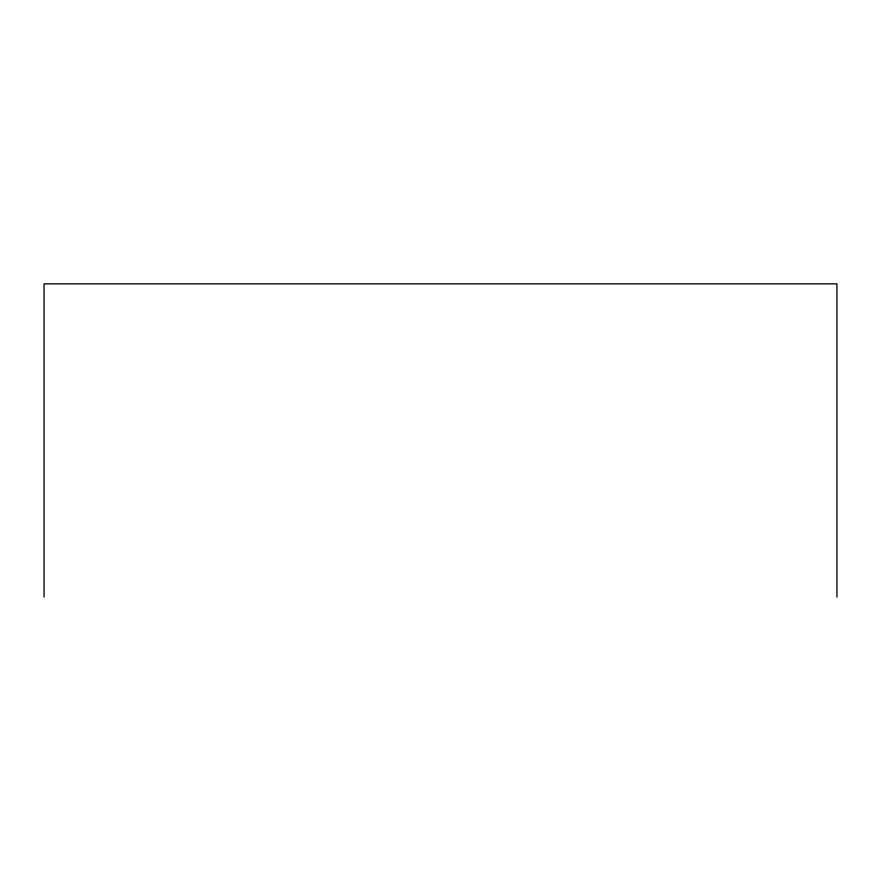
<?xml version="1.0" encoding="UTF-8"?>
<svg xmlns="http://www.w3.org/2000/svg" width="881" height="881" viewBox="0 0 881 881"><rect width="100%" height="100%" fill="white"/><g stroke="black" fill="none" stroke-linecap="round" stroke-linejoin="round"><path stroke-width="1.32" d="M836.95 597.142L836.95 283.858L44.05 283.858L44.05 597.142"/></g></svg>
